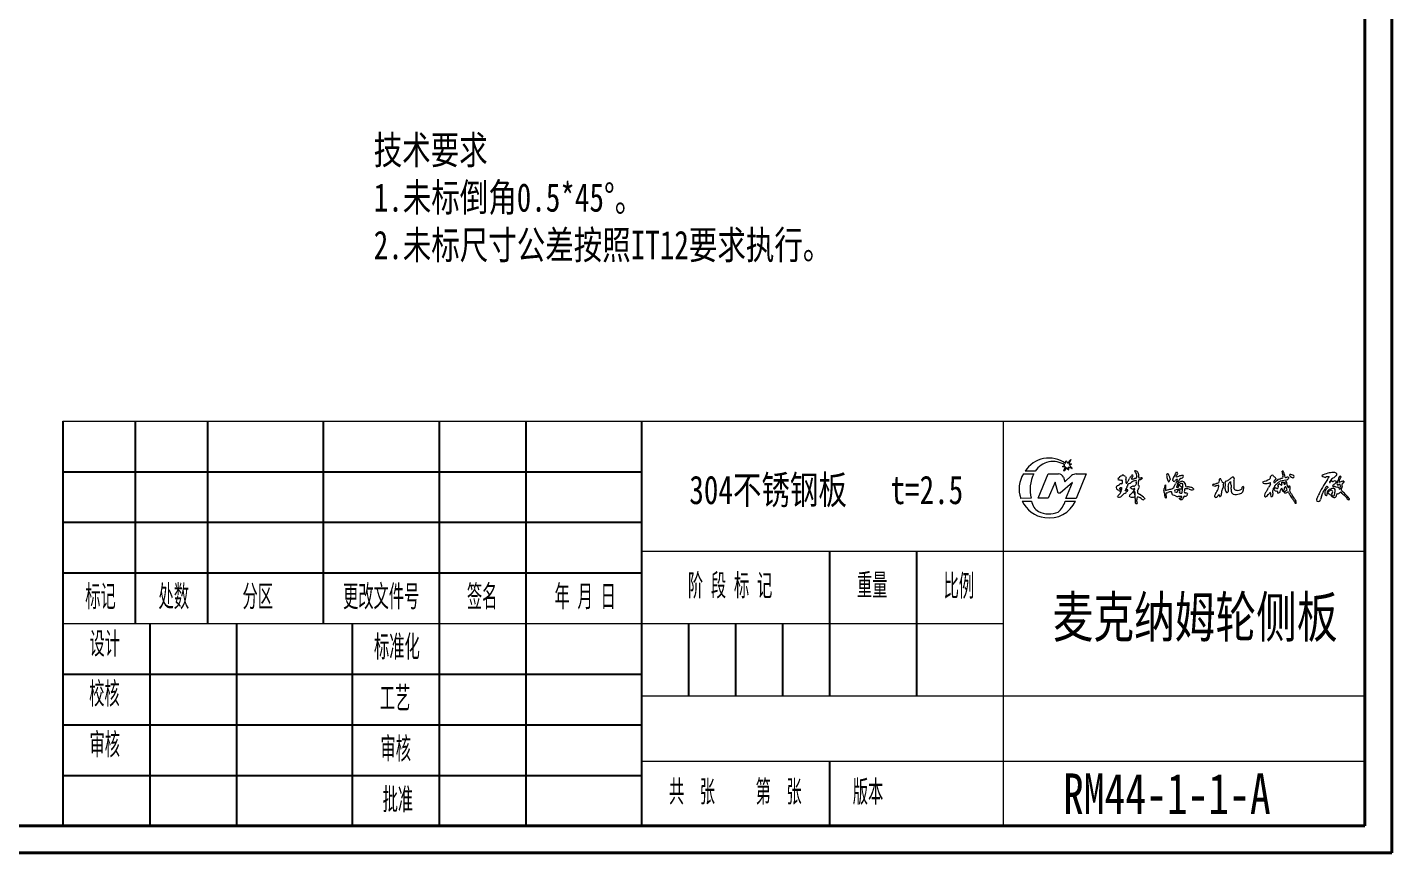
# Model space of a CAD drawing. Header units: millimetres. Extents: x 33 to 1129, y -1950 to 193.
# Drawn here: x 615.2 to 749.3, y -1776.7 to -1695.6 of the extents above; entities that cross this region are included whole.
import ezdxf

# ---------------------------------------------------------------- set-up
doc = ezdxf.new("R2010")
doc.units = ezdxf.units.MM
for name, color, linetype in [('10', 7, 'Continuous'), ('5', 7, 'Continuous'), ('9', 7, 'Continuous')]:
    doc.layers.add(name, color=color, linetype=linetype)
doc.styles.add('SLDTEXTSTYLE1', font='TXT', dxfattribs={"width": 0.7, "bigfont": 'bigfont'})

msp = doc.modelspace()

# ---------------------------------------------------------------- linework, layer by layer
at = {"layer": '10', "color": 7, "lineweight": 15}
for p, q in [((711.08768, -1734.27037), (711.08768, -1754.17399)), ((675.54551, -1747.06555), (746.62985, -1747.06555)), ((618.67804, -1754.17399), (711.08768, -1754.17399)), ((711.08768, -1754.17399), (711.08768, -1774.0776)), ((675.54551, -1761.28242), (746.62985, -1761.28242)), ((675.5455, -1767.69252), (746.62986, -1767.69252))]:
    msp.add_line(p, q, dxfattribs=at)
at = {"layer": '5', "color": 7, "lineweight": 15}
for p, q in [((618.67804, -1734.27037), (746.62985, -1734.27037)), ((618.67804, -1734.27037), (746.62985, -1734.27037)), ((716.91792, -1738.7427), (717.14401, -1738.59249)), ((717.19805, -1738.76073), (716.92336, -1738.76073)), ((717.04407, -1739.14688), (717.19805, -1738.76073)), ((717.33856, -1738.83173), (717.06068, -1739.15691)), ((717.22024, -1738.43271), (717.24895, -1738.22185)), ((717.2945, -1738.21266), (717.41418, -1738.41527)), ((717.46533, -1739.05086), (717.33856, -1738.83173)), ((717.41418, -1738.41527), (717.7182, -1738.03782)), ((717.51379, -1738.81485), (717.51121, -1739.03883)), ((717.83853, -1738.92906), (717.51379, -1738.81485)), ((717.73491, -1738.04786), (717.55022, -1738.47976)), ((717.55022, -1738.47976), (717.78938, -1738.48631)), ((717.79501, -1738.50402), (717.61491, -1738.63924)), ((717.61491, -1738.63924), (717.86409, -1738.88846)), ((713.07893, -1739.45187), (714.11088, -1739.45187)), ((714.23375, -1739.21178), (713.23572, -1739.21125)), ((714.52215, -1741.86646), (715.51195, -1739.46365)), ((715.51195, -1739.46365), (716.52207, -1739.46365)), ((716.18792, -1740.27852), (715.51582, -1741.86646)), ((716.47553, -1741.3644), (716.18792, -1740.27852)), ((717.88371, -1740.31096), (716.68631, -1741.3644)), ((716.99751, -1739.78369), (717.13046, -1740.25557)), ((717.13046, -1740.25557), (717.805, -1739.62426)), ((717.25508, -1741.87399), (717.88371, -1740.31096)), ((718.24842, -1739.46365), (719.24983, -1739.46365)), ((719.24983, -1739.46365), (718.2522, -1741.87399)), ((722.72119, -1740.43095), (722.78315, -1740.39396)), ((722.81619, -1740.09869), (722.75569, -1740.06627)), ((723.17328, -1740.38172), (723.24085, -1740.39093)), ((723.68368, -1739.96344), (723.71147, -1740.02124)), ((724.16628, -1740.09841), (724.10326, -1740.07141)), ((724.46189, -1740.01624), (724.39882, -1740.04466)), ((727.16927, -1739.4747), (727.22937, -1739.44159)), ((727.22937, -1739.44159), (727.29219, -1739.47313)), ((728.06307, -1739.63843), (728.05384, -1739.71039)), ((728.17685, -1739.54283), (728.06307, -1739.63843)), ((728.1183, -1739.27252), (728.18998, -1739.28622)), ((728.25255, -1740.26712), (728.14235, -1740.69283)), ((728.21863, -1740.0551), (728.20075, -1740.00043)), ((728.25346, -1740.54779), (728.29302, -1740.3603)), ((732.34126, -1739.9897), (732.35916, -1739.91465)), ((732.35916, -1739.91465), (732.4329, -1739.91507)), ((732.69531, -1740.32479), (732.75778, -1740.3883)), ((732.91467, -1740.22265), (732.8986, -1740.29918)), ((733.24617, -1740.40424), (733.28604, -1740.3366)), ((733.39616, -1740.22486), (733.44787, -1740.2598)), ((737.3547, -1739.86601), (737.36084, -1739.70458)), ((737.69961, -1740.35705), (737.75988, -1740.38141)), ((737.88429, -1739.92397), (737.88297, -1739.99066)), ((738.1099, -1740.31518), (737.92201, -1740.51175)), ((738.49075, -1740.1324), (738.30404, -1740.18859)), ((738.47102, -1740.28193), (738.57044, -1740.26631)), ((738.85411, -1740.07206), (738.49075, -1740.1324)), ((738.49076, -1739.24741), (738.51188, -1739.18516)), ((738.52317, -1739.31732), (738.49076, -1739.24741)), ((738.55668, -1739.54961), (738.52317, -1739.31732)), ((738.58759, -1740.26889), (738.64963, -1740.32897)), ((738.76194, -1739.77719), (738.81538, -1739.8276)), ((739.24536, -1739.53777), (739.21211, -1739.60954)), ((739.21211, -1739.60954), (739.26995, -1739.67457)), ((739.68231, -1739.72744), (739.65404, -1739.6495)), ((743.14334, -1740.30267), (743.21585, -1740.3147)), ((744.10578, -1740.16788), (744.07669, -1740.24593)), ((744.07669, -1740.24593), (744.10385, -1740.3006)), ((744.24788, -1739.69142), (744.29474, -1739.7524)), ((744.54626, -1740.18885), (744.60077, -1740.24762)), ((716.68631, -1741.3644), (716.47553, -1741.3644)), ((722.31638, -1741.72523), (722.33626, -1741.66216)), ((722.54644, -1740.86315), (722.51781, -1740.90048)), ((722.64854, -1741.02763), (722.60419, -1741.17079)), ((722.63733, -1741.26472), (722.75394, -1740.92185)), ((723.18781, -1741.06025), (723.23344, -1741.0053)), ((723.23344, -1741.0053), (723.3051, -1741.01265)), ((723.5573, -1741.72704), (723.51047, -1741.67477)), ((723.58665, -1740.85922), (723.58176, -1740.79239)), ((723.65139, -1740.8833), (723.58665, -1740.85922)), ((724.02277, -1740.92449), (723.98196, -1740.88069)), ((723.99506, -1741.38716), (724.0142, -1741.69347)), ((724.04001, -1741.30959), (724.03915, -1741.26005)), ((724.06315, -1741.8379), (724.04001, -1741.30959)), ((727.01624, -1740.56782), (727.06671, -1740.53749)), ((727.07672, -1741.3581), (727.06931, -1741.42548)), ((727.13454, -1741.3186), (727.07672, -1741.3581)), ((727.1213, -1741.78112), (727.07858, -1741.83441)), ((727.66177, -1741.27265), (727.61698, -1741.22699)), ((727.66114, -1741.34593), (727.66177, -1741.27265)), ((728.10053, -1740.73881), (728.12409, -1740.769)), ((728.18456, -1741.26651), (728.22289, -1741.21127)), ((728.2451, -1741.0631), (728.29474, -1741.03029)), ((728.37864, -1740.51201), (728.29477, -1740.57173)), ((728.33051, -1740.59829), (728.37235, -1740.56543)), ((728.40052, -1740.56272), (728.42976, -1740.58739)), ((728.67628, -1740.75201), (728.65301, -1740.90447)), ((728.69941, -1740.99613), (728.7423, -1740.655)), ((728.91109, -1741.65332), (728.85071, -1741.67332)), ((729.14761, -1741.55358), (729.1224, -1741.62068)), ((729.16203, -1741.36675), (729.1922, -1741.41828)), ((729.78541, -1740.91701), (729.77634, -1740.98896)), ((731.68757, -1740.61492), (731.64895, -1740.57591)), ((732.04124, -1740.61508), (731.95091, -1740.66074)), ((732.04222, -1741.77225), (731.98351, -1741.78898)), ((732.26445, -1740.60529), (732.20404, -1740.56797)), ((732.31453, -1741.52722), (732.25003, -1741.52603)), ((732.2763, -1740.69284), (732.26445, -1740.60529)), ((732.33064, -1741.61729), (732.31453, -1741.52722)), ((732.48156, -1741.65551), (732.41196, -1741.69265)), ((733.02398, -1741.28983), (733.09858, -1741.29649)), ((736.96725, -1741.67769), (736.90994, -1741.73407)), ((737.35891, -1741.3711), (737.34715, -1741.29668)), ((737.49838, -1741.69923), (737.45642, -1741.75316)), ((737.80707, -1740.61654), (737.75435, -1740.63365)), ((738.0501, -1741.18058), (737.9867, -1741.14409)), ((738.12671, -1741.35987), (738.05512, -1741.34526)), ((738.09076, -1740.55823), (738.1974, -1740.4447)), ((738.49187, -1740.95189), (738.47684, -1740.8816)), ((738.483, -1740.53342), (738.48278, -1740.47391)), ((738.57734, -1741.15307), (738.51873, -1741.18888)), ((738.69585, -1741.02457), (738.57734, -1741.15307)), ((738.66218, -1741.1814), (738.7811, -1741.15868)), ((738.74071, -1740.80916), (738.72842, -1740.82446)), ((738.73296, -1740.49248), (738.81159, -1740.47054)), ((739.03597, -1740.70261), (739.04548, -1740.77988)), ((739.04548, -1740.77988), (739.11184, -1740.83808)), ((739.16382, -1740.63136), (739.23198, -1740.64937)), ((739.24864, -1741.01322), (739.20998, -1741.07533)), ((743.01489, -1740.79088), (742.99467, -1740.73512)), ((743.00247, -1741.30038), (743.01536, -1741.22587)), ((743.09929, -1741.41868), (743.00247, -1741.30038)), ((743.39467, -1741.41859), (743.33676, -1741.46932)), ((743.48727, -1740.56351), (743.45473, -1740.64505)), ((744.00311, -1740.56043), (743.92841, -1740.55745)), ((713.82906, -1741.86635), (712.80723, -1741.86999)), ((712.9508, -1742.13378), (713.86966, -1742.13378)), ((715.51582, -1741.86646), (714.52215, -1741.86646)), ((717.18085, -1742.13378), (718.19093, -1742.13378)), ((718.2522, -1741.87399), (717.25508, -1741.87399)), ((724.11581, -1742.38886), (724.0788, -1742.33383)), ((724.24985, -1742.30814), (724.24694, -1742.37169)), ((725.00598, -1741.89575), (724.97915, -1741.94965)), ((727.07858, -1741.83441), (727.02081, -1741.82709)), ((728.4084, -1741.92376), (728.41004, -1741.85878)), ((739.88026, -1742.36728), (739.80962, -1742.38548))]:
    msp.add_line(p, q, dxfattribs=at)
for centre, radius, start, end in [((715.59025, -1740.67607), 2.773, 53.9985381, 148.1130838), ((715.99093, -1740.32158), 2.0783, 56.3018348, 147.724172), ((716.92336, -1738.75089), 0.00984, 123.5980788, 270), ((717.27332, -1738.22517), 0.0246, 30.5695008, 172.2452695), ((717.48662, -1739.03855), 0.0246, 210.0475045, 359.339246), ((717.72586, -1738.04399), 0.00984, 336.8475658, 141.1503521), ((717.78911, -1738.49615), 0.00984, 306.8998687, 88.4297437), ((717.84669, -1738.90585), 0.0246, 250.6233792, 44.9943036), ((715.47996, -1740.94598), 2.82795, 148.1067769, 199.0712004), ((717.1657, -1741.03211), 3.43935, 152.6476911, 194.0374892), ((716.55649, -1739.9257), 0.46333, 17.8483734, 94.2599704), ((717.0532, -1739.15052), 0.00984, 158.2592375, 319.4850071), ((718.30622, -1740.31567), 0.85397, 93.8811597, 125.9391096), ((722.55668, -1740.02773), 0.20778, 115.8820462, 173.9153984), ((722.52801, -1739.74622), 0.31463, 235.5596341, 273.095608), ((722.5608, -1739.84551), 0.09493, 90.1664272, 177.1527389), ((722.75253, -1740.87823), 0.44838, 94.0078891, 122.4970528), ((722.66216, -1739.63915), 0.43723, 254.4568236, 282.3515396), ((722.75451, -1739.87763), 0.2319, 95.003571, 146.7759431), ((722.85641, -1739.74914), 0.15945, 40.5659071, 139.9877094), ((722.40297, -1740.25719), 0.40403, 340.2145384, 1.4982484), ((722.48161, -1740.15188), 0.33878, 343.7587844, 9.0326056), ((722.53971, -1740.52542), 0.98288, 55.3632277, 63.5478128), ((723.80373, -1739.41146), 0.7686, 203.4021607, 213.9109959), ((723.71857, -1740.13668), 0.59781, 170.3643397, 204.1977266), ((722.88554, -1739.8895), 0.28461, 328.8757137, 9.9620841), ((722.88747, -1740.19845), 0.4024, 331.4242974, 351.0869121), ((723.46551, -1740.33084), 0.19361, 117.4212307, 158.7904831), ((723.50416, -1740.65244), 0.2297, 90.7675067, 143.3678996), ((723.55878, -1740.19102), 0.18523, 126.9119015, 170.0414015), ((722.55944, -1739.61893), 0.98411, 334.479615, 342.7297418), ((724.18285, -1740.27171), 0.77294, 131.1331793, 152.1892124), ((723.27096, -1739.9117), 0.56048, 294.2420832, 316.2615897), ((723.79362, -1739.70897), 0.1208, 71.2675207, 170.7448312), ((724.40004, -1741.0151), 1.01828, 127.3106659, 135.3276239), ((724.09023, -1740.07371), 0.42123, 145.517093, 164.8241302), ((723.9386, -1740.45704), 0.49144, 93.2097397, 117.5275679), ((723.1109, -1739.32927), 0.80966, 321.3255015, 331.196956), ((723.65567, -1739.86293), 0.36512, 290.380552, 312.9196415), ((723.74602, -1739.64922), 0.10223, 316.6698812, 32.313203), ((723.92917, -1739.84886), 0.28255, 264.9516872, 308.0330548), ((724.0719, -1740.18236), 0.26928, 81.92744, 126.6716278), ((724.06104, -1739.24966), 0.09186, 66.6958624, 147.6969266), ((723.96553, -1739.34222), 0.14277, 25.6393622, 82.8086894), ((723.41305, -1739.69461), 0.79722, 356.1391538, 31.2998525), ((724.08753, -1739.43381), 0.2687, 12.6009017, 87.8979196), ((724.06255, -1739.77509), 0.14835, 288.5391712, 10.4109816), ((728.49252, -1741.11537), 4.41054, 169.5497074, 172.3280728), ((723.5087, -1740.17339), 0.66184, 347.6123786, 6.5053691), ((724.64106, -1740.50462), 0.31135, 159.4615095, 185.2318424), ((725.46288, -1740.4493), 1.11469, 166.5619498, 177.227668), ((723.89692, -1739.60435), 0.50752, 346.7385991, 26.8410137), ((724.76719, -1740.16971), 0.38902, 161.2492722, 183.027818), ((724.55899, -1739.75217), 0.17099, 169.4192101, 216.9376774), ((724.52825, -1739.41789), 0.44969, 256.3747884, 283.8739664), ((724.50092, -1739.61158), 0.40654, 264.4912794, 284.4300979), ((722.91659, -1737.55686), 2.97258, 304.5457681, 308.426768), ((724.66556, -1740.012), 0.16028, 52.068114, 100.599659), ((727.48363, -1739.59506), 0.33661, 159.0509821, 196.8459904), ((728.18282, -1739.66183), 1.02183, 181.726028, 206.7302957), ((729.20993, -1739.43804), 2.0566, 199.4081952, 203.3219337), ((727.4234, -1739.47346), 0.13122, 179.8543302, 247.0026153), ((727.14435, -1739.92907), 0.36848, 298.7108892, 345.1353455), ((726.82533, -1739.92221), 0.63762, 4.1664937, 30.9538589), ((728.40284, -1739.70483), 0.95699, 190.2964787, 199.4566196), ((728.51525, -1740.1565), 0.77837, 144.3495732, 170.6890683), ((726.57801, -1740.44511), 1.24045, 13.1315922, 19.5231296), ((727.86861, -1740.08229), 0.11569, 224.4428019, 331.22424), ((723.48554, -1737.24194), 5.039, 330.766486, 333.9926117), ((727.57158, -1740.33317), 0.45583, 330.1851122, 347.9997206), ((728.10188, -1740.17996), 0.13838, 102.7404682, 162.3398658), ((724.36029, -1737.2078), 4.28786, 328.4485176, 331.2147899), ((729.55177, -1741.2157), 1.72473, 143.3874242, 152.8230953), ((728.15997, -1739.53048), 0.20888, 239.4634091, 298.591735), ((728.17442, -1740.13409), 0.13623, 78.8527391, 139.1547002), ((727.33532, -1739.78781), 0.92287, 334.3653136, 343.1640383), ((728.0434, -1739.37902), 0.21128, 309.1677151, 348.9429379), ((726.81108, -1739.99534), 1.55055, 21.7987617, 27.2151513), ((728.70293, -1740.50161), 0.50777, 135.7756836, 152.4969629), ((728.26861, -1739.50217), 0.21189, 267.6522537, 307.8464617), ((728.38802, -1740.42196), 0.11326, 132.1349153, 147.0158575), ((728.41998, -1740.4454), 0.15229, 87.9635765, 135.1370764), ((730.02997, -1741.05286), 1.91806, 145.2813361, 151.8331746), ((728.59832, -1740.40357), 0.76076, 94.0409695, 105.2187342), ((728.79833, -1741.1633), 0.7796, 110.4673803, 119.5821039), ((727.99772, -1739.389), 1.00024, 295.3134484, 303.3576837), ((728.38935, -1739.79591), 0.17655, 291.2743717, 335.7625576), ((728.61869, -1740.52662), 0.13199, 358.3522382, 134.7765088), ((728.91665, -1741.00369), 1.40897, 99.2373782, 105.3064462), ((728.66198, -1740.42224), 0.22841, 48.7329884, 120.0157393), ((728.60089, -1739.54378), 0.32852, 261.1489286, 286.6052842), ((728.67936, -1739.75378), 0.14122, 29.9895887, 85.4852929), ((728.37654, -1739.54439), 0.44721, 315.3640442, 341.9180498), ((728.66654, -1740.55575), 0.33836, 28.2418672, 64.4197021), ((728.89219, -1740.48341), 0.11379, 338.2443468, 50.4708729), ((731.11993, -1737.69042), 2.86913, 282.7594943, 289.6933704), ((732.05773, -1740.09179), 0.30135, 275.5342554, 19.8008865), ((732.08037, -1740.24753), 0.48457, 8.5763314, 43.3212036), ((732.75847, -1740.13101), 0.20381, 192.5393925, 251.9456546), ((732.51313, -1740.39304), 0.2447, 324.7128381, 1.1089601), ((732.031, -1740.5055), 0.8918, 353.2232571, 13.3765505), ((733.19294, -1740.59571), 0.46541, 97.6249214, 126.719957), ((733.04476, -1739.9137), 0.23703, 291.3832778, 329.5907861), ((728.96692, -1739.83473), 4.31697, 348.2441199, 352.4192373), ((732.71464, -1739.18265), 1.00498, 302.1332956, 311.0878192), ((732.77797, -1739.72574), 0.79453, 309.751604, 321.0831752), ((734.77053, -1741.95667), 2.45228, 121.0149657, 124.6821299), ((731.89245, -1740.57165), 1.58638, 359.9844608, 11.3371017), ((733.64566, -1739.95279), 0.16972, 345.3841287, 144.8087253), ((736.29161, -1740.50131), 2.5565, 171.9753442, 186.0781627), ((733.0923, -1739.83845), 0.7346, 335.3847612, 347.6456619), ((736.71128, -1740.26999), 0.11808, 164.6810403, 236.5322763), ((735.97517, -1737.69666), 2.61718, 283.7533789, 299.4399351), ((736.81284, -1740.01768), 0.3884, 244.5866616, 279.9036225), ((736.9639, -1739.70329), 0.70208, 263.1067565, 289.051825), ((737.17273, -1740.04122), 0.32633, 273.5747645, 301.3365448), ((737.18456, -1739.81619), 0.17728, 295.738024, 343.6773418), ((737.21287, -1740.40423), 0.15457, 333.3289558, 33.0418304), ((737.55924, -1739.82425), 0.2317, 92.3831726, 148.9035383), ((737.42865, -1739.82708), 0.2637, 29.0593647, 62.6981984), ((737.18371, -1740.39987), 0.84693, 34.1884279, 55.8485676), ((737.93369, -1740.24486), 0.25957, 136.2996298, 205.6061663), ((737.70174, -1739.82184), 0.24768, 280.302581, 317.0301051), ((737.94271, -1740.41807), 0.18647, 120.0660354, 168.6626708), ((738.19668, -1740.45187), 0.39847, 117.3238081, 150.6700865), ((738.18476, -1740.16296), 0.18295, 85.1258117, 159.1571343), ((738.26338, -1740.45108), 0.205, 101.5995296, 138.4770774), ((738.21842, -1740.46445), 0.02885, 50.3453473, 136.792231), ((737.95831, -1739.05329), 0.95843, 284.6252208, 298.5862533), ((738.1944, -1740.18019), 0.07536, 291.6152318, 331.2206701), ((738.33076, -1740.27835), 0.09366, 106.5799931, 138.6536776), ((738.38545, -1739.50696), 0.3892, 274.6337562, 297.5362907), ((738.62096, -1740.35639), 0.1814, 162.3962915, 220.3807134), ((738.47549, -1740.31043), 0.02885, 98.9285965, 162.0232296), ((738.54461, -1739.28485), 0.10492, 21.3218418, 108.1761931), ((740.43311, -1739.37373), 1.88466, 185.3546687, 190.0904306), ((738.45159, -1739.76811), 0.14142, 323.579031, 26.991064), ((738.57492, -1740.29481), 0.02885, 63.9518765, 98.9285964), ((738.17328, -1739.51689), 0.54133, 356.9274652, 29.94288), ((738.8787, -1740.31521), 0.22948, 183.4357727, 230.5747116), ((739.83668, -1739.433), 1.12851, 185.7421918, 197.7580669), ((738.9121, -1740.45601), 0.21295, 84.3252776, 129.5492277), ((738.27449, -1740.48318), 0.53725, 1.3478417, 20.8667475), ((738.74136, -1739.39035), 0.44347, 279.6089404, 299.3570148), ((738.79221, -1739.65129), 0.42531, 278.3691409, 309.8223921), ((738.00992, -1740.53792), 0.96886, 358.6390875, 17.653416), ((739.00526, -1739.96639), 0.19514, 35.2843429, 103.784002), ((741.59461, -1741.91111), 3.18405, 139.746694, 142.6169578), ((739.3041, -1740.12622), 0.59137, 53.7188411, 95.6998877), ((739.70596, -1739.25259), 0.60677, 224.0633249, 255.8517006), ((739.48251, -1739.63322), 0.2209, 289.8851449, 334.7523799), ((746.38554, -1743.04208), 4.53375, 144.3932155, 156.183505), ((743.42326, -1741.27519), 1.91841, 103.3851448, 121.9698126), ((742.61971, -1739.51758), 0.24894, 211.5259996, 265.0536354), ((742.78247, -1739.34484), 0.45932, 246.3550981, 266.4912531), ((746.43278, -1742.67001), 4.36802, 142.571974, 148.7260739), ((743.02484, -1740.43878), 0.69065, 93.9254055, 113.056376), ((742.35906, -1739.64082), 0.71152, 328.2447392, 340.3908555), ((743.03747, -1739.91856), 0.17912, 57.6816619, 109.5409926), ((743.4348, -1740.70393), 1.37286, 86.6853036, 109.3838874), ((743.84228, -1740.52689), 1.03918, 133.024468, 141.47338), ((743.24981, -1740.29189), 0.10701, 103.2225772, 185.7805062), ((743.74691, -1740.45179), 0.54846, 142.5576362, 165.5246141), ((743.53515, -1740.2602), 0.31818, 124.0382421, 166.8319644), ((743.05065, -1740.60819), 0.55494, 45.4280716, 61.9692901), ((744.24147, -1740.76667), 1.17274, 127.5577453, 138.9511897), ((743.47797, -1740.10399), 0.11527, 250.8289472, 328.8795139), ((743.56787, -1739.82346), 0.49302, 59.8974666, 96.2521887), ((743.30644, -1739.2742), 0.60433, 291.3654731, 320.7573506), ((743.67149, -1740.39121), 0.24661, 57.8912256, 112.6162788), ((743.422, -1740.12681), 0.40427, 298.9520273, 321.001388), ((743.67431, -1740.25004), 0.14504, 295.2526686, 27.8335507), ((743.71423, -1739.51409), 0.15463, 292.933884, 49.260338), ((744.06795, -1740.43311), 0.18691, 173.5653941, 221.7052407), ((745.50808, -1740.72548), 1.65578, 158.3759059, 169.0922882), ((744.37093, -1740.17443), 0.40642, 149.6775457, 171.6345822), ((744.23153, -1739.97986), 0.21168, 134.764164, 177.1242319), ((744.25898, -1739.87282), 0.18174, 93.4994642, 166.2314999), ((744.43007, -1741.05972), 0.82624, 102.4994387, 113.2545333), ((743.12705, -1739.70143), 1.0842, 334.5180301, 342.6835617), ((743.77959, -1739.6692), 0.52183, 317.1415153, 350.8255453), ((744.38486, -1740.42184), 0.21527, 86.9761223, 128.3663197), ((744.784, -1740.59803), 0.41195, 149.8959443, 192.5976852), ((744.49196, -1740.37033), 0.18943, 73.3415461, 120.359708), ((744.38714, -1740.1665), 0.22852, 280.2021566, 339.2084743), ((722.39221, -1740.80937), 0.21411, 111.7347116, 250.4320115), ((721.81928, -1739.48809), 1.22615, 293.7407599, 304.3786598), ((722.50981, -1740.63766), 1.10464, 259.9151786, 270.8781347), ((722.01534, -1741.64919), 0.7073, 52.0361304, 64.4406815), ((724.3221, -1743.0973), 2.45014, 135.7799702, 144.1448683), ((723.39109, -1740.06227), 1.39436, 227.5764737, 233.6348205), ((722.60028, -1740.91296), 0.08341, 171.3931629, 285.5899625), ((722.50653, -1741.46755), 0.27536, 274.2087107, 318.6940246), ((722.61016, -1740.89614), 0.07176, 67.9647128, 152.6321485), ((722.57888, -1741.16295), 0.02649, 236.6734498, 342.7849086), ((722.32842, -1741.16953), 0.32324, 317.3498375, 342.8730919), ((722.62324, -1741.01979), 0.02649, 342.7849086, 91.1832287), ((722.53786, -1740.44399), 0.39819, 284.4298836, 294.4873817), ((722.70508, -1740.8423), 0.036, 338.4924992, 93.4732481), ((723.5618, -1742.29138), 1.06399, 123.3998154, 142.8823601), ((722.68291, -1740.90335), 0.07341, 345.4015321, 40.6762363), ((721.85825, -1739.52), 2.18991, 300.6942436, 306.3176516), ((722.77852, -1740.84791), 0.4042, 317.2265406, 337.3801377), ((723.08896, -1741.01424), 0.10903, 262.7560697, 335.0399647), ((722.9064, -1740.80682), 0.31428, 321.2863766, 0.1428705), ((723.73547, -1741.86113), 0.81802, 125.1471539, 135.1781417), ((723.34398, -1740.77808), 0.12644, 96.0633504, 192.774412), ((723.21513, -1741.08672), 0.11653, 295.0910408, 39.4683045), ((723.1863, -1740.59482), 0.15537, 338.2691148, 30.7486415), ((722.80538, -1741.45606), 0.73823, 342.7666962, 353.9376934), ((723.65708, -1741.57581), 0.1248, 96.0064828, 160.4402111), ((723.76001, -1740.85809), 0.89228, 256.8689067, 284.6172407), ((723.83059, -1741.0783), 0.37902, 99.8116471, 131.0322309), ((722.66058, -1740.48301), 1.38041, 315.4331674, 324.4381997), ((723.81478, -1740.64257), 0.29094, 235.8334667, 305.0727651), ((723.86042, -1740.79792), 0.1326, 72.5692878, 135.4046968), ((728.17136, -1744.86206), 5.66062, 138.6681467, 140.818818), ((723.91027, -1740.4454), 0.22624, 267.4334307, 338.9766796), ((723.67734, -1740.87337), 0.34919, 314.2069189, 351.5804579), ((723.87422, -1741.26886), 0.09155, 312.8017729, 359.7241328), ((723.96915, -1741.3292), 0.03344, 191.7756449, 274.7694278), ((724.00444, -1741.28039), 0.04024, 30.3727264, 163.9960685), ((723.96862, -1741.38881), 0.02649, 3.5757941, 82.8211377), ((723.98776, -1741.69513), 0.02649, 264.4098396, 3.5757941), ((724.62922, -1741.93454), 0.41698, 152.932665, 192.215103), ((724.30856, -1741.87666), 0.14125, 53.2997852, 111.0120187), ((724.71784, -1741.2243), 0.4475, 166.9530938, 194.4093185), ((722.62047, -1740.39056), 1.81582, 336.2018403, 340.6632213), ((724.95646, -1740.4395), 1.12015, 233.1332115, 244.1657126), ((724.83105, -1740.10361), 0.65911, 220.6535437, 233.0502061), ((724.47338, -1740.9693), 0.14133, 130.8767317, 189.167446), ((724.30306, -1740.69475), 0.18487, 294.896697, 339.1294551), ((724.28069, -1742.29642), 0.54472, 40.4209884, 78.1044719), ((722.87635, -1741.19182), 1.65655, 15.0881835, 19.8122907), ((723.47617, -1743.18489), 2.00055, 40.1201495, 60.268056), ((727.23223, -1741.16857), 0.36268, 172.6769565, 206.2460757), ((725.44167, -1740.74855), 1.47886, 345.3592628, 353.681535), ((729.3066, -1741.04246), 2.4167, 186.808303, 198.9454356), ((727.40371, -1741.02962), 0.50619, 150.4368488, 166.4819506), ((726.08376, -1740.44814), 0.94013, 339.3373062, 352.6859475), ((727.36672, -1740.97066), 0.34847, 165.4453828, 199.1504132), ((726.6121, -1740.66327), 0.47169, 332.2231214, 15.4644615), ((726.45592, -1737.96151), 3.17716, 280.5482192, 288.2467594), ((726.32963, -1741.71524), 0.79441, 355.2429413, 21.3919416), ((727.01911, -1739.65947), 1.66315, 273.9799099, 278.8558129), ((727.55627, -1741.76189), 0.53833, 83.5251468, 121.4803247), ((727.33188, -1740.16945), 0.81814, 278.3518245, 308.3402361), ((727.86006, -1741.37082), 0.20047, 172.8677261, 253.4208889), ((727.33397, -1743.57325), 2.06425, 70.9126122, 76.8708144), ((727.58496, -1740.61635), 0.32044, 322.5619504, 347.7301745), ((728.48507, -1740.92792), 0.63548, 144.6008801, 157.4718034), ((728.04012, -1741.1385), 0.11009, 147.8200009, 225.3273759), ((728.51901, -1742.42671), 1.4633, 91.0951266, 113.0134002), ((728.37808, -1739.88322), 1.39676, 252.6999685, 262.036104), ((728.28336, -1741.11731), 0.57487, 241.4933082, 269.7970313), ((728.42571, -1740.99258), 0.41248, 133.389909, 142.0316475), ((728.20457, -1740.42383), 0.35442, 256.8756135, 276.7451742), ((728.70094, -1741.20716), 0.47806, 162.4607484, 180.4917523), ((728.26021, -1740.71335), 0.064, 257.3536891, 8.5984246), ((728.27956, -1740.55037), 0.02622, 174.3627409, 305.4542331), ((728.48376, -1742.81479), 1.14072, 82.3388091, 100.2219977), ((728.17738, -1741.34153), 0.33263, 30.6000223, 69.339774), ((728.88548, -1740.64289), 0.56527, 177.8330697, 186.1835996), ((728.34671, -1740.61891), 0.02622, 128.1394398, 185.704661), ((728.38855, -1740.58606), 0.02622, 62.847123, 128.1394399), ((728.28234, -1740.35027), 0.18824, 300.7694986, 314.1518389), ((725.25426, -1740.36538), 3.30929, 343.3621454, 345.8886874), ((728.56048, -1741.15087), 0.21121, 230.0997047, 288.762904), ((729.02661, -1740.1278), 0.7533, 217.5968388, 226.2384002), ((728.33591, -1740.18493), 0.79405, 281.2661445, 291.0176463), ((728.60221, -1740.62317), 0.10819, 206.7410611, 293.2293951), ((728.54162, -1741.73357), 0.10634, 275.8577708, 27.6304728), ((728.62706, -1740.90071), 0.02622, 255.9696289, 351.7429619), ((728.56217, -1741.25297), 0.1182, 304.0896167, 16.8577159), ((728.65033, -1740.74825), 0.02622, 351.7429619, 101.9925554), ((728.15655, -1741.0499), 0.54551, 341.9753036, 5.6565689), ((728.38137, -1740.56831), 0.37119, 346.4937691, 5.8594977), ((728.53747, -1741.63856), 0.31517, 314.5721154, 353.6685883), ((729.58982, -1741.23661), 0.70589, 155.5734516, 184.6455873), ((729.00678, -1741.12292), 0.2091, 234.8004606, 273.2690704), ((728.96158, -1741.27986), 0.37686, 262.3000583, 295.2602177), ((729.02558, -1741.15269), 0.22229, 74.1718062, 110.6706652), ((729.16395, -1740.58571), 0.17662, 160.0957717, 229.4163097), ((728.89446, -1742.14987), 0.82757, 71.1359746, 81.3651686), ((729.21264, -1739.6768), 1.0558, 261.0858842, 268.8547883), ((729.17193, -1741.68008), 0.7462, 74.9406342, 96.5966226), ((729.59963, -1741.62752), 0.45802, 152.816503, 170.710129), ((728.71356, -1744.71095), 4.00717, 78.0866536, 83.1492846), ((729.74419, -1740.03864), 0.99558, 247.6627193, 259.8985774), ((729.51926, -1741.13079), 0.34138, 38.7730856, 86.3880447), ((729.63479, -1740.73926), 0.28703, 256.8665316, 299.5484545), ((731.7511, -1740.59209), 0.10342, 88.6105601, 171.0020412), ((732.07859, -1739.14721), 1.5189, 255.0821747, 265.1779166), ((732.24602, -1741.654), 0.38269, 142.6095286, 185.526096), ((733.00996, -1740.42982), 1.7032, 227.7645582, 232.9396092), ((729.76206, -1740.00015), 2.60241, 326.8924467, 332.276887), ((731.52572, -1738.52868), 2.14915, 283.8789599, 288.3984933), ((731.76521, -1741.32766), 0.52383, 301.9247221, 337.7468345), ((731.14855, -1740.53612), 1.13859, 323.6624886, 352.088884), ((732.41106, -1741.61207), 0.08058, 183.7165974, 270.6439236), ((731.92227, -1741.39334), 0.61769, 334.8855576, 4.4887486), ((734.31108, -1741.36052), 1.77308, 174.687699, 179.4984851), ((734.03941, -1741.5045), 1.52525, 150.7415215, 168.3444975), ((733.00068, -1740.65202), 0.31092, 157.7703054, 200.1305723), ((733.38233, -1740.9567), 0.48927, 176.2197741, 222.9108945), ((729.36614, -1740.5144), 3.55173, 353.3704095, 358.4457024), ((732.9669, -1741.06806), 0.26367, 299.9609086, 333.9747443), ((733.7744, -1740.8368), 0.59383, 168.0933281, 190.8909855), ((736.24435, -1740.90329), 3.05343, 180.8575747, 185.2699561), ((736.25692, -1740.65037), 2.7792, 178.3856804, 183.249532), ((731.31056, -1741.01618), 2.1816, 1.3493183, 5.4781635), ((734.12042, -1741.03341), 0.63261, 173.7747047, 209.4666806), ((733.04592, -1742.07884), 0.90189, 44.4947776, 54.4998628), ((733.97876, -1740.28274), 1.19948, 256.0328185, 286.0682007), ((733.36484, -1740.95978), 0.42803, 5.2332977, 26.0207399), ((733.90044, -1740.9214), 0.10936, 179.6530424, 263.1267052), ((734.0127, -1740.90303), 0.1784, 225.3656468, 276.0353085), ((734.10392, -1740.31081), 0.77304, 264.6211942, 299.7276644), ((734.158, -1740.88699), 0.56924, 285.5664437, 4.4224115), ((734.38679, -1740.83334), 0.17951, 304.0329186, 19.3571036), ((734.70429, -1740.88709), 0.18647, 97.3740013, 142.604124), ((734.57941, -1740.81224), 0.14936, 348.0780275, 47.4769818), ((737.46934, -1741.56169), 0.69862, 168.7571508, 188.6298619), ((736.96093, -1741.47354), 0.26547, 226.6310762, 258.9264407), ((737.21705, -1741.65445), 0.48974, 133.7935434, 152.1261919), ((740.55967, -1743.37613), 4.22614, 146.2824006, 150.591173), ((737.45911, -1741.87884), 0.5314, 132.1132204, 157.7572958), ((735.32163, -1740.02963), 1.99229, 329.8528442, 336.7008935), ((737.03557, -1741.24892), 0.2451, 285.9080229, 322.9431445), ((739.79048, -1742.11846), 2.94221, 146.0098764, 153.760728), ((737.40167, -1741.47721), 0.18859, 106.8055191, 154.7022574), ((737.89932, -1741.46551), 0.54859, 170.0905606, 187.7048218), ((737.62238, -1741.54432), 0.26675, 178.8685797, 231.5278709), ((737.3498, -1741.50846), 0.2418, 307.9130464, 3.5771798), ((738.68711, -1741.38245), 1.10157, 177.5200272, 185.7789185), ((736.05334, -1741.14479), 1.54495, 352.9360799, 1.7885336), ((738.02544, -1741.06271), 0.42924, 132.1425423, 184.5251725), ((737.90589, -1740.98456), 0.17882, 178.4021477, 296.8637546), ((737.86707, -1741.00138), 0.14161, 40.8229271, 171.1454583), ((737.86171, -1740.70673), 0.12987, 145.7558682, 196.8761232), ((738.01845, -1740.73296), 0.24132, 113.5570464, 151.1541584), ((737.99413, -1740.79196), 0.11852, 260.338475, 339.339805), ((738.37057, -1741.25323), 0.3286, 167.2259431, 196.2633746), ((738.11178, -1740.57798), 0.02885, 136.792231, 219.1854289), ((737.88851, -1740.7287), 0.24067, 334.1127558, 33.4037369), ((738.51888, -1742.11975), 0.8551, 106.5971237, 117.2977097), ((738.78621, -1739.9132), 0.76269, 223.9193557, 233.0668356), ((737.76337, -1741.03162), 0.57754, 332.2793318, 356.4005328), ((738.40927, -1740.47229), 0.09578, 211.8627997, 320.3412035), ((738.56139, -1741.08739), 0.22248, 112.3380837, 174.9696416), ((739.01009, -1741.01316), 0.52184, 173.2568013, 199.6777697), ((738.66759, -1741.20974), 0.02885, 100.8161176, 189.8614899), ((739.62928, -1740.52361), 1.20743, 214.9139461, 222.1317104), ((738.38393, -1740.87109), 0.34763, 333.799831, 7.7090585), ((738.77427, -1740.84958), 0.48571, 265.2255883, 302.1623408), ((738.85536, -1740.85689), 0.12419, 86.5907387, 157.3966852), ((738.70084, -1740.81901), 0.34902, 283.295347, 322.1798208), ((738.56649, -1740.97058), 0.3798, 13.9189438, 38.7377342), ((738.80611, -1740.99643), 0.17432, 347.8819549, 42.2517212), ((739.65102, -1740.37068), 0.6989, 195.7959338, 208.3552785), ((739.05849, -1741.35865), 0.10121, 17.367057, 104.6894677), ((738.86912, -1740.66715), 0.29686, 324.8465267, 6.9260644), ((740.59408, -1740.69374), 1.57275, 203.8011278, 217.9931351), ((740.9666, -1740.32924), 1.90851, 203.0125393, 219.3676756), ((738.992, -1740.84266), 0.30815, 326.3926093, 38.8494523), ((738.65563, -1742.31897), 0.95935, 29.2492741, 43.2307394), ((737.41773, -1742.9266), 2.49446, 23.029713, 33.7764719), ((740.81817, -1741.2969), 1.26499, 330.5705046, 344.6079829), ((745.07233, -1742.8155), 3.25693, 150.4919133, 158.7044787), ((743.68874, -1742.17785), 1.42661, 156.1745136, 171.8472522), ((740.73525, -1740.76696), 1.84769, 333.1469303, 340.4125014), ((743.11565, -1741.49632), 0.64901, 149.5700822, 170.2481161), ((741.38622, -1740.23467), 1.49628, 321.4272345, 333.3333027), ((742.87306, -1741.39765), 0.19628, 170.3626897, 258.3596218), ((743.21582, -1741.32004), 0.53813, 126.8504811, 184.7704233), ((743.0588, -1740.9795), 0.34337, 128.7056249, 167.6733648), ((742.75014, -1741.42106), 0.18827, 296.2669874, 7.9039688), ((742.85328, -1741.14562), 0.43417, 70.9954423, 91.2142353), ((743.06823, -1740.98134), 0.19779, 105.6445761, 152.3116299), ((743.76674, -1741.30388), 0.83512, 175.5733606, 186.2758337), ((743.33277, -1741.3682), 0.41894, 119.6729764, 162.0987562), ((742.98483, -1741.05022), 0.17828, 279.8590013, 329.5500729), ((742.8249, -1741.94921), 0.59729, 32.4403868, 62.6521338), ((743.53664, -1741.78095), 0.87892, 82.4904687, 117.8997907), ((743.1203, -1741.0087), 0.13313, 277.8690402, 342.4602584), ((743.1914, -1741.3858), 0.34157, 28.2797973, 80.5919577), ((743.65385, -1741.35787), 0.42303, 219.8279582, 272.6746054), ((743.53242, -1741.42719), 0.20015, 192.1494263, 281.4370759), ((743.192, -1741.19527), 0.30157, 312.2242552, 354.5391697), ((743.54975, -1740.58133), 0.1144, 213.8489459, 289.5958704), ((743.4217, -1740.3164), 0.25566, 284.8617459, 320.0527496), ((743.53979, -1741.50933), 0.11853, 285.8233675, 359.7389308), ((743.41624, -1741.6966), 1.02205, 62.9064363, 80.3186428), ((743.49695, -1741.06544), 0.2195, 344.0034639, 45.24173), ((741.21423, -1741.0345), 2.48989, 348.9934111, 354.3564262), ((743.52285, -1741.48576), 0.33099, 297.0926586, 351.0472006), ((743.29435, -1741.16059), 0.41505, 343.3731827, 4.7905623), ((744.02366, -1741.53041), 0.17399, 132.8218024, 182.259228), ((743.94276, -1740.91136), 0.13879, 19.1462504, 116.0897938), ((743.98105, -1741.2902), 0.13565, 236.1049391, 304.2946459), ((744.14755, -1740.71583), 0.21217, 72.4546975, 132.9066247), ((742.14171, -1739.28896), 2.85242, 312.193169, 316.6643225), ((744.21145, -1740.83351), 0.14132, 193.2232402, 255.9448372), ((744.04327, -1740.85899), 0.17428, 320.1785772, 12.4735793), ((742.18731, -1740.68013), 2.03105, 356.0131276, 4.7048932), ((743.54152, -1742.40896), 1.34418, 49.8684862, 59.862268), ((743.41697, -1740.86422), 0.92609, 347.3147034, 356.9336061), ((746.53771, -1739.08956), 2.97133, 221.7363492, 227.7209761), ((744.04724, -1740.74479), 0.33952, 330.1537985, 9.6494738), ((749.36187, -1736.65618), 6.84603, 223.6452297, 226.8958011), ((735.12672, -1750.49249), 13.16471, 42.3354506, 44.3612643), ((743.37958, -1743.20261), 2.02422, 45.4478516, 49.8865619), ((745.22299, -1741.60764), 0.44993, 199.8110158, 248.8884121), ((742.1892, -1744.36651), 3.82516, 39.8567275, 45.7520244), ((715.50292, -1740.9837), 2.79929, 204.2581911, 263.2226771), ((715.28265, -1741.93324), 1.42715, 188.0777769, 239.3694342), ((715.62453, -1740.99045), 2.80956, 260.7429886, 335.9871323), ((714.83545, -1741.39027), 2.46043, 312.0640288, 342.4109822), ((721.56329, -1742.16499), 2.52117, 356.1600041, 7.4544575), ((724.13931, -1742.05907), 0.33062, 265.9236693, 288.9974735), ((724.43396, -1742.19787), 0.21461, 170.8203996, 210.9173854), ((723.62105, -1742.09504), 0.60496, 353.4888223, 6.8611004), ((724.84097, -1741.78251), 0.21686, 227.8277596, 309.5811248), ((728.53003, -1741.85697), 0.13876, 208.7730132, 271.3754474), ((728.5298, -1742.20487), 0.36622, 86.4489866, 109.0866598), ((728.57069, -1741.80144), 0.19781, 259.1226167, 341.8420403), ((740.60516, -1741.41795), 1.19353, 201.2341979, 216.2179578), ((739.02093, -1742.64607), 0.81209, 29.1368147, 40.0843217), ((742.29352, -1740.12759), 3.15927, 215.2455428, 219.5084129), ((739.96282, -1742.20451), 0.23711, 191.2242588, 229.7485117), ((739.44875, -1742.29659), 0.43726, 350.6971744, 21.3376144), ((742.0773, -1742.03206), 0.1941, 144.1723741, 214.893852), ((742.04594, -1741.94941), 0.23208, 236.5718716, 353.5359176), ((745.024, -1741.93135), 0.10288, 291.0373284, 9.0989196), ((715.5811, -1741.05983), 2.33835, 243.9858801, 292.709652)]:
    msp.add_arc(centre, radius, start, end, dxfattribs=at)
at = {"layer": '9', "color": 7, "lineweight": 40}
for p, q in [((749.26533, -1776.71035), (749.26533, -1555.29581)), ((749.26533, -1555.29581), (749.26533, -1776.71035)), ((746.63418, -1558.1211), (746.63418, -1774.0776)), ((442.66819, -1774.0776), (746.63418, -1774.0776)), ((436.23097, -1776.71035), (749.26533, -1776.71035))]:
    msp.add_line(p, q, dxfattribs=at)
at = {"layer": '9', "color": 7}
for p, q in [((618.67804, -1734.27037), (618.67804, -1774.0776)), ((625.78647, -1734.27037), (625.78647, -1754.17399)), ((632.89491, -1734.27037), (632.89491, -1754.17399)), ((644.2684, -1734.27037), (644.2684, -1754.17399)), ((655.64189, -1734.27037), (655.64189, -1774.0776)), ((664.17201, -1734.27037), (664.17201, -1774.0776)), ((675.54551, -1734.27037), (675.54551, -1774.0776)), ((618.67804, -1739.24627), (675.54551, -1739.24627)), ((618.67804, -1744.22218), (675.54551, -1744.22218)), ((694.02744, -1747.06555), (694.02744, -1761.28242)), ((702.55756, -1747.06555), (702.55756, -1761.28242)), ((618.67804, -1749.19808), (675.54551, -1749.19808)), ((627.20816, -1754.17399), (627.20816, -1774.0776)), ((635.73828, -1754.17399), (635.73828, -1774.0776)), ((647.11177, -1754.17399), (647.11177, -1774.0776)), ((680.16599, -1754.17399), (680.16599, -1761.28242)), ((684.78647, -1754.17399), (684.78647, -1761.28242)), ((689.40695, -1754.17399), (689.40695, -1761.28242)), ((618.67804, -1759.14989), (675.54551, -1759.14989)), ((618.67804, -1764.12579), (675.54551, -1764.12579)), ((694.02744, -1767.69252), (694.02744, -1774.0776)), ((618.67804, -1769.1017), (675.54551, -1769.1017))]:
    msp.add_line(p, q, dxfattribs=at)

# ---------------------------------------------------------------- texts
at = {"attachment_point": 1}
for s, width, gutter_width, insert, char_height in [('{\\fHYSWLongFangSong|b0|i0|c134|p2;技术要求\\P1.未标倒角0.5*45%%D。\\P2.未标尺寸公差按照IT12要求执行。}', 64.8544173, 0.90037, (649.2222, -1706.21785), 2.8), ('{\\fHYSWLongFangSong|b0|i0|c134|p2;RM44-1-1-A}', 235.0609184, 1.2005, (716.96398, -1768.91525), 4)]:
    msp.add_mtext_dynamic_manual_height_columns(s, width=width, gutter_width=gutter_width, heights=[0], dxfattribs=dict(at, insert=insert, char_height=char_height))
for s, insert, char_height, width in [('{\\fHYSWLongFangSong|b0|i0|c134|p2;304不锈钢板   t=2.5}', (680.23854, -1739.63343), 2.8, 77.0392424), ('{\\fHYSWLongFangSong|b0|i0|c134|p2;麦克纳姆轮侧板}', (715.94246, -1751.53785), 4, 235.0609184)]:
    msp.add_mtext(s, dxfattribs=dict(at, insert=insert, char_height=char_height, width=width))
at = {"layer": '9', "color": 7, "char_height": 2.1425401, "attachment_point": 2, "style": 'SLDTEXTSTYLE1'}
for s, insert in [('{\\fHYSWLongFangSong|b0|i0|c134|p2;阶 段 标 记}', (684.24325, -1749.33295)), ('{\\fHYSWLongFangSong|b0|i0|c134|p2;重量}', (698.21587, -1749.2931)), ('{\\fHYSWLongFangSong|b0|i0|c134|p2;比例}', (706.73164, -1749.3728)), ('{\\fHYSWLongFangSong|b0|i0|c134|p2;标记}', (622.37419, -1750.40212)), ('{\\fHYSWLongFangSong|b0|i0|c134|p2;处数}', (629.57674, -1750.40212)), ('{\\fHYSWLongFangSong|b0|i0|c134|p2;分区}', (637.82282, -1750.40212)), ('{\\fHYSWLongFangSong|b0|i0|c134|p2;更改文件号}', (649.95943, -1750.40212)), ('{\\fHYSWLongFangSong|b0|i0|c134|p2;签名}', (659.88126, -1750.40212)), ('{\\fHYSWLongFangSong|b0|i0|c134|p2;年 月 日}', (670.00669, -1750.40212)), ('{\\fHYSWLongFangSong|b0|i0|c134|p2;设计}', (622.7937, -1755.05067)), ('{\\fHYSWLongFangSong|b0|i0|c134|p2;标准化}', (651.50164, -1755.34093)), ('{\\fHYSWLongFangSong|b0|i0|c134|p2;校核}', (622.75852, -1759.96253)), ('{\\fHYSWLongFangSong|b0|i0|c134|p2;工艺}', (651.31645, -1760.40799)), ('{\\fHYSWLongFangSong|b0|i0|c134|p2;审核}', (622.79587, -1764.95772)), ('{\\fHYSWLongFangSong|b0|i0|c134|p2;审核}', (651.38986, -1765.37029)), ('{\\fHYSWLongFangSong|b0|i0|c134|p2;共  张}', (680.4994, -1769.59994)), ('{\\fHYSWLongFangSong|b0|i0|c134|p2;第  张}', (689.01918, -1769.59994)), ('{\\fHYSWLongFangSong|b0|i0|c134|p2;版本}', (697.80357, -1769.61549)), ('{\\fHYSWLongFangSong|b0|i0|c134|p2;批准}', (651.59864, -1770.37019))]:
    msp.add_mtext(s, dxfattribs=dict(at, insert=insert))

doc.saveas('drawing.dxf')
